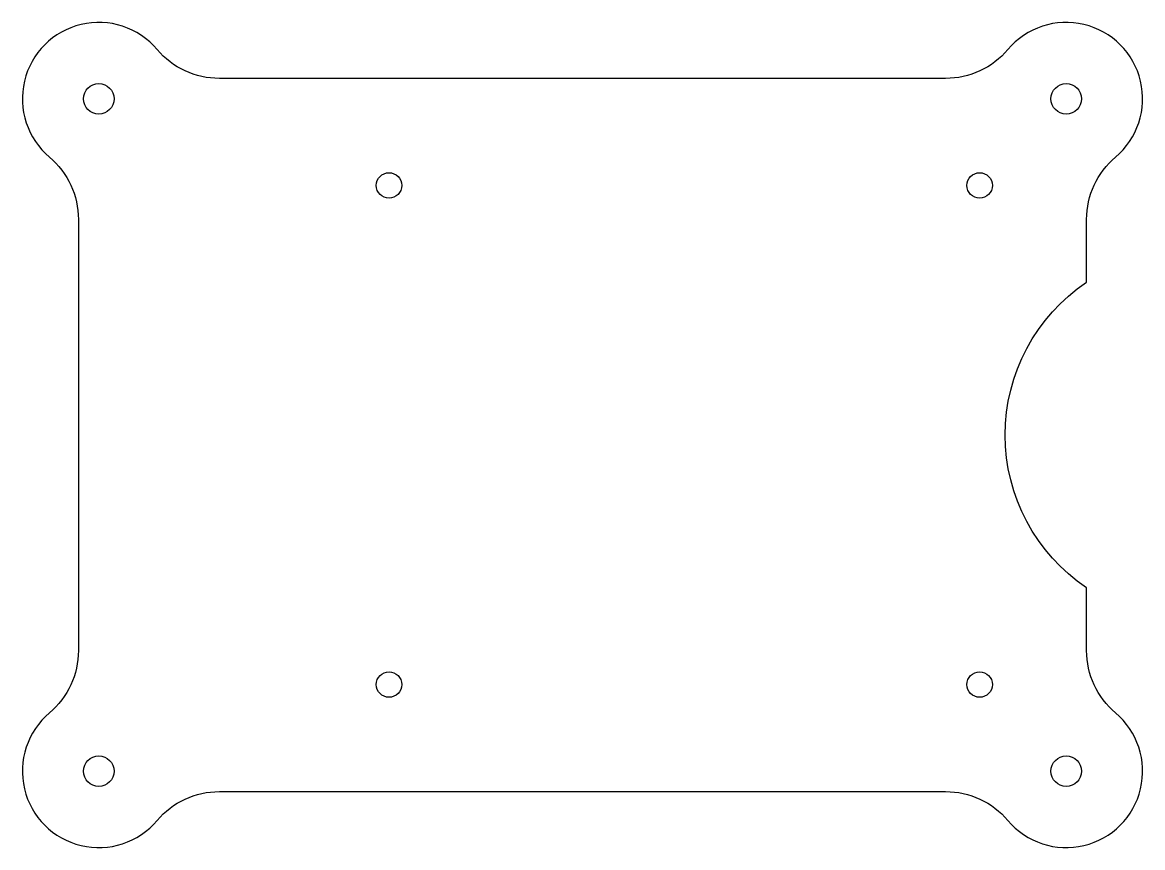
# Model space of a CAD drawing. Header units: millimetres. Extents: x -55 to 55, y -40 to 40.
import ezdxf

# ---------------------------------------------------------------- set-up
doc = ezdxf.new("R2010")
doc.units = ezdxf.units.MM

msp = doc.modelspace()

# ---------------------------------------------------------------- linework, layer by layer
msp.add_lwpolyline([(49.5, 15), (49.5, 21.16, -0.220881), (52.34, 27.27, 1.087915), (41.77, 37.84, -0.220881), (35.66, 35), (-35.66, 35, -0.220881), (-41.77, 37.84, 1.087915), (-52.34, 27.27, -0.220881), (-49.5, 21.16), (-49.5, -21.16, -0.220881), (-52.34, -27.27, 1.087915), (-41.77, -37.84, -0.220881), (-35.66, -35), (35.66, -35, -0.220881), (41.77, -37.84, 1.087915), (52.34, -27.27, -0.220881), (49.5, -21.16), (49.5, -15, -0.533333)], format="xyb", close=True)
for centre, radius in [((-47.5, 33), 1.5), ((47.5, 33), 1.5), ((-19, 24.5), 1.25), ((39, 24.5), 1.25), ((-19, -24.5), 1.25), ((39, -24.5), 1.25), ((-47.5, -33), 1.5), ((47.5, -33), 1.5)]:
    msp.add_circle(centre, radius)

doc.saveas('drawing.dxf')
